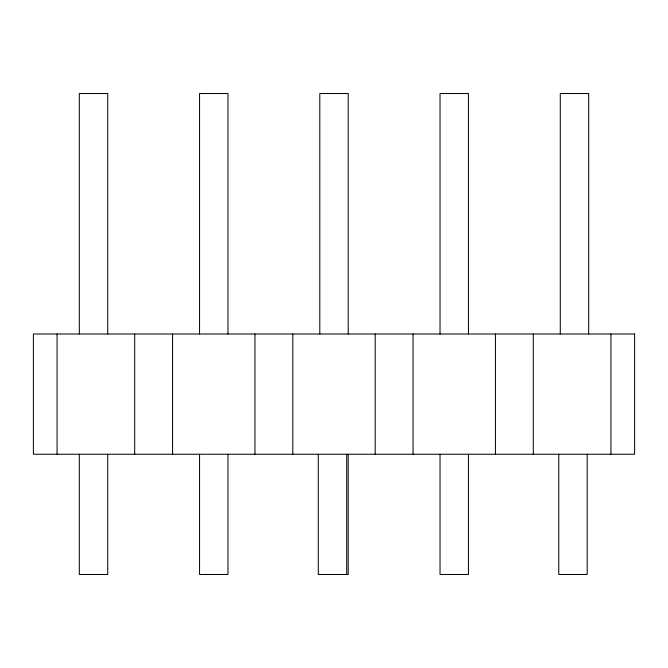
<?xml version="1.0" encoding="UTF-8"?>
<svg xmlns="http://www.w3.org/2000/svg" width="668" height="668" viewBox="0 0 668 668"><rect width="100%" height="100%" fill="white"/><g stroke="black" fill="none" stroke-linecap="round" stroke-linejoin="round"><path stroke-width="1" d="M610.928 334L610.928 454.24M588.683 334L588.683 93.52L560.277 93.52L560.277 334M587.18 454.24L587.18 574.48L558.774 574.48L558.774 454.24M533.298 334L533.298 454.24M495.422 334L495.422 454.24M468.443 334L468.443 93.52L440.037 93.52L440.037 334M468.443 454.24L468.443 574.48L440.037 574.48L440.037 454.24M413.058 334L413.058 454.24M375.182 334L375.182 454.24M348.203 334L348.203 93.52L319.797 93.52L319.797 334M348.203 454.24L348.203 574.48L318.294 574.48L318.294 454.24M346.7 454.24L346.7 574.48M292.818 334L292.818 454.24M254.942 334L254.942 454.24M227.963 334L227.963 93.52L199.557 93.52L199.557 334M227.963 454.24L227.963 574.48L199.557 574.48L199.557 454.24M172.578 334L172.578 454.24M134.702 334L134.702 454.24M107.723 334L107.723 93.52L79.317 93.52L79.317 334M107.723 454.24L107.723 574.48L79.317 574.48L79.317 454.24M57.072 334L57.072 454.24M634.6 334L33.4 334L33.4 454.24L634.6 454.24L634.6 334"/></g></svg>
